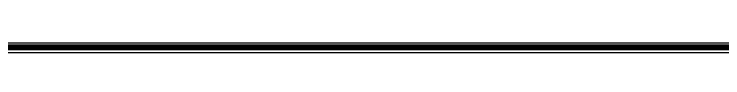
# Model space of a CAD drawing. Header units: inches. Extents: x -38100 to 38100, y 0 to 31750.
# Drawn here: x -36785 to -36127, y 4 to 9 of the extents above; entities that cross this region are included whole.
import ezdxf

# ---------------------------------------------------------------- set-up
doc = ezdxf.new("R2010")
doc.units = ezdxf.units.IN
doc.header["$LTSCALE"] = 65.185185
doc.header["$MEASUREMENT"] = 0
doc.layers.add('36', color=7, linetype='CONTINUOUS')
doc.layers.add('41', color=7, linetype='CONTINUOUS')

msp = doc.modelspace()

# ---------------------------------------------------------------- linework, layer by layer
at = {"layer": '36', "color": 7, "linetype": 'CONTINUOUS', "true_color": 0xa89b88}
for points in [[(-38100, 6350, -45720), (38100, 6350, -45720), (-38100, 0, -45720), (-38100, 6350, -45720)], [(38100, 6350, -45720), (38100, 0, -45720), (-38100, 0, -45720), (38100, 6350, -45720)]]:
    msp.add_3dface(points, dxfattribs=at)
at = {"layer": '41', "color": 7, "linetype": 'CONTINUOUS', "true_color": 0xa89b88}
for points in [[(38100, 7.24, 39673.17), (38100, 8.94, 39706.82), (-38100, 7.24, 39673.17), (38100, 7.24, 39673.17)], [(-38100, 7.24, 39673.17), (38100, 8.94, 39706.82), (-38100, 8.94, 39706.82), (-38100, 7.24, 39673.17)], [(38100, 5.72, 39639.5), (38100, 7.24, 39673.17), (-38100, 5.72, 39639.5), (38100, 5.72, 39639.5)], [(-38100, 5.72, 39639.5), (38100, 7.24, 39673.17), (-38100, 7.24, 39673.17), (-38100, 5.72, 39639.5)], [(38100, 4.38, 39605.83), (38100, 5.72, 39639.5), (-38100, 4.38, 39605.83), (38100, 4.38, 39605.83)], [(-38100, 4.38, 39605.83), (38100, 5.72, 39639.5), (-38100, 5.72, 39639.5), (-38100, 4.38, 39605.83)], [(38100, 3.22, 39572.15), (38100, 4.38, 39605.83), (-38100, 3.22, 39572.15), (38100, 3.22, 39572.15)], [(-38100, 3.22, 39572.15), (38100, 4.38, 39605.83), (-38100, 4.38, 39605.83), (-38100, 3.22, 39572.15)]]:
    msp.add_3dface(points, dxfattribs=at)

doc.saveas('drawing.dxf')
